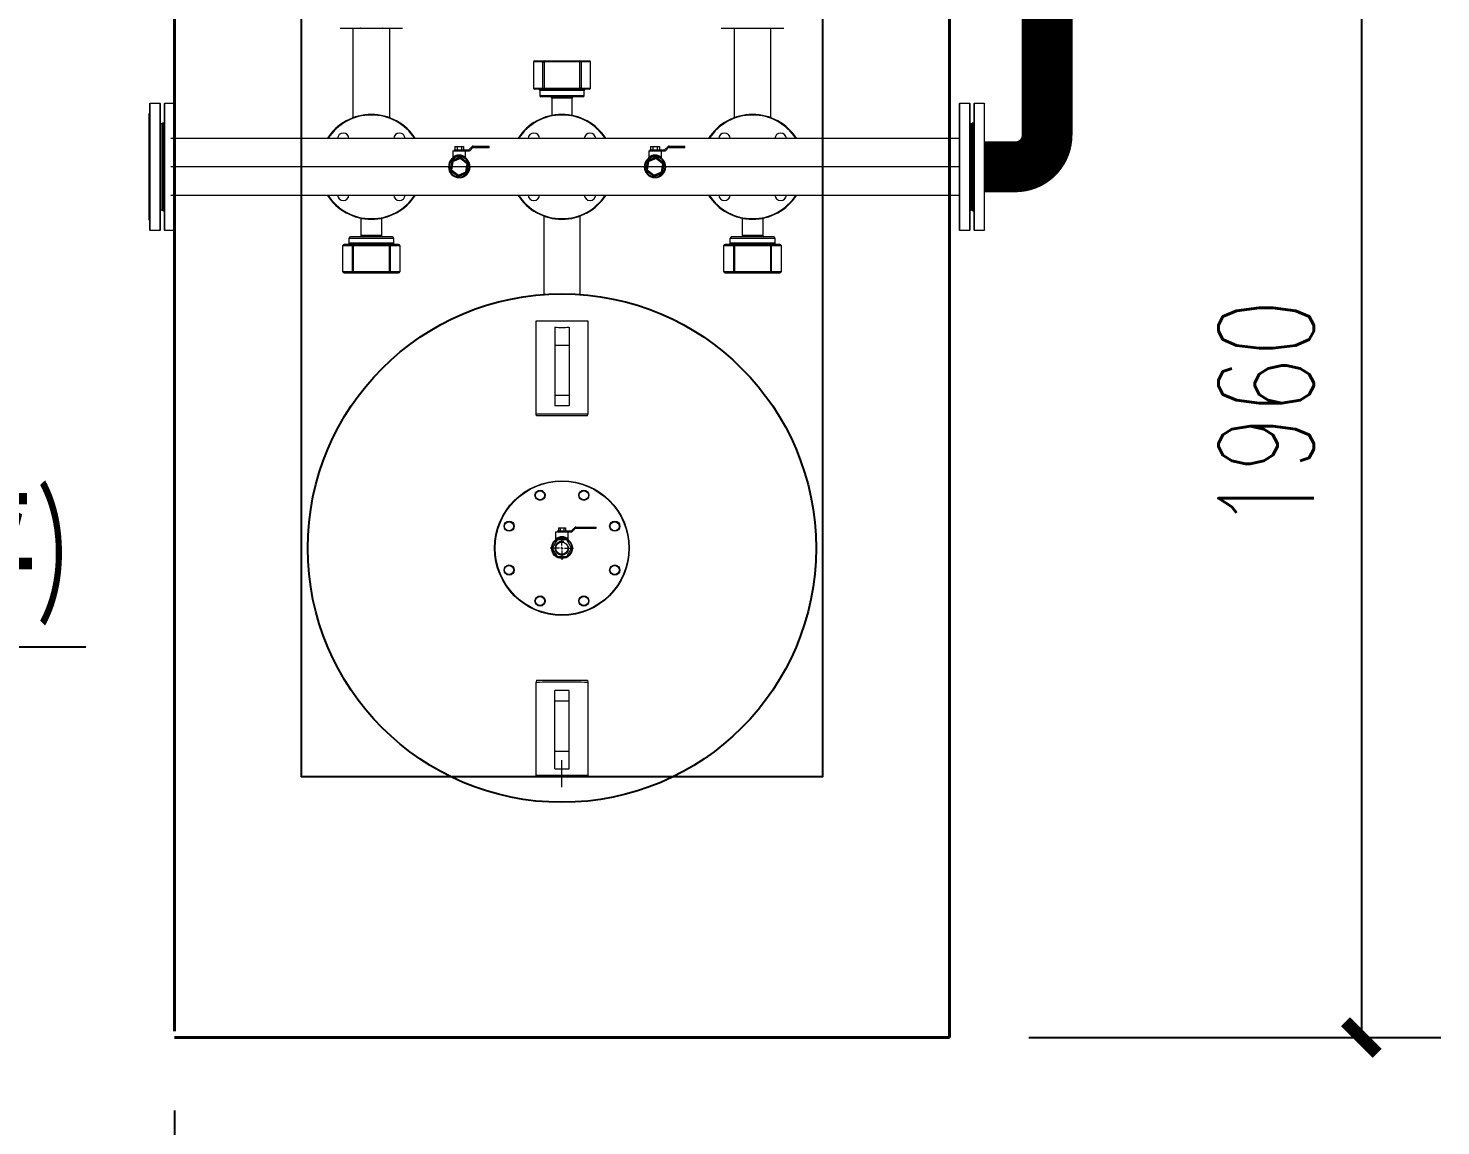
# Model space of a CAD drawing. Extents: x 84552 to 1115094, y -331058 to 102248.
# Drawn here: x 188205 to 190428, y 68020 to 69747 of the extents above; entities that cross this region are included whole.
import ezdxf

# ---------------------------------------------------------------- set-up
doc = ezdxf.new("R2010")
doc.units = 0
doc.header["$LTSCALE"] = 1000
doc.header["$MEASUREMENT"] = 0
doc.linetypes.add('AM_ISO08W050', pattern=[18, 12, -1.5, 3, -1.5])
doc.linetypes.add('HIDDEN', pattern=[0.375, 0.25, -0.125])
doc.layers.add('AM_7', color=4, linetype='AM_ISO08W050', lineweight=18)
for name, color, linetype in [('泡沫灭火系统', 7, 'FENCELINE1'), ('测绘处中心区路网', 7, 'Continuous'), ('消防喷淋', 1, 'Continuous')]:
    doc.layers.add(name, color=color, linetype=linetype)
doc.styles.add('_TCH_DIM_T3', font='SIMPLEX', dxfattribs={"width": 0.705882, "bigfont": 'GBCBIG'})
doc.styles.add('AHD', font='sceie.shx', dxfattribs={"width": 0.7, "bigfont": 'sceic.shx'})
doc.linetypes.add('FENCELINE1', pattern='A,0.25,-0.1,[133,ltypeshp.shx,S=0.1,R=0,X=-0.1,Y=0],-0.1,1', length=1.45)
doc.dimstyles.new('副本 _TWT_ARCH&&100', dxfattribs={"dimtxt": 150, "dimasz": 50, "dimexe": 125, "dimexo": 125, "dimgap": 75, "dimtad": 1, "dimdec": 0, "dimzin": 0, "dimdsep": 46, "dimtxsty": '_TCH_DIM_T3', "dimblk": 'ARCHTICK', "dimcen": 0.09, "dimclrd": 3, "dimclre": 3, "dimclrt": 3, "dimazin": 2, "dimtfac": 1, "dimtdec": 0, "dimtix": 1, "dimtmove": 2, "dimatfit": 3, "dimfxl": 0, "dimtolj": 1, "dimtzin": 0, "dimlwd": -1, "dimarcsym": 0})

# ---------------------------------------------------------------- blocks, each defined once
blk = doc.blocks.new('SW_CENTERMARKSYMBOL_1')
at = {"color": 0, "linetype": 'Continuous', "lineweight": 0}
for p, q in [((-5, 0), (-23, 0)), ((0, 0), (-2.5, 0)), ((0, 5), (0, 23)), ((0, 0), (0, 2.5)), ((0, 0), (0, -2.5)), ((0, 0), (2.5, 0)), ((5, 0), (23, 0)), ((0, -5), (0, -23))]:
    blk.add_line(p, q, dxfattribs=at)
blk = doc.blocks.new('_ArchTick')
at = {"color": 0, "linetype": 'ByBlock', "const_width": 0.4}
blk.add_lwpolyline([(-0.5, -0.5), (0.5, 0.5)], dxfattribs=at)
blk = doc.blocks.new('*D1348')
at = {"color": 3, "lineweight": -2}
blk.add_line((188435.3, 68044), (188435.3, 66194.4), dxfattribs=at)
at = {"color": 3}
blk.add_line((186935.3, 66319.4), (188435.3, 66319.4), dxfattribs=at)
at = {"layer": 'Defpoints', "color": 0}
for p in [(188435.3, 68169), (186935.3, 66319.4), (188435.3, 66319.4)]:
    blk.add_point(p, dxfattribs=at)
at = {"color": 3, "xscale": 50, "yscale": 50, "zscale": 50, "rotation": 180}
blk.add_blockref('_ArchTick', (186935.3, 66319.4), dxfattribs=at)
at = {"color": 3, "xscale": 50, "yscale": 50, "zscale": 50}
blk.add_blockref('_ArchTick', (188435.3, 66319.4), dxfattribs=at)
at = {"color": 3, "insert": (187685.3, 66469.4), "char_height": 150, "attachment_point": 5, "style": '_TCH_DIM_T3'}
blk.add_mtext('\\A1;1500', dxfattribs=at)
blk = doc.blocks.new('*D1655')
at = {"color": 3, "lineweight": -2}
for p, q in [((189780.3, 70119), (190428.5, 70119)), ((189780.3, 68159), (190428.5, 68159))]:
    blk.add_line(p, q, dxfattribs=at)
at = {"color": 3}
blk.add_line((190303.5, 70119), (190303.5, 68159), dxfattribs=at)
at = {"layer": 'Defpoints', "color": 0}
for p in [(189655.3, 70119), (189655.3, 68159), (190303.5, 68159)]:
    blk.add_point(p, dxfattribs=at)
at = {"color": 3, "xscale": 50, "yscale": 50, "zscale": 50}
for p, rotation in [((190303.5, 70119), 90), ((190303.5, 68159), 270)]:
    blk.add_blockref('_ArchTick', p, dxfattribs=dict(at, rotation=rotation))
at = {"color": 3, "insert": (190153.5, 69139), "char_height": 150, "attachment_point": 5, "rotation": 90, "style": '_TCH_DIM_T3'}
blk.add_mtext('\\A1;1960', dxfattribs=at)

msp = doc.modelspace()

# ---------------------------------------------------------------- linework, layer by layer
at = {"color": 40, "lineweight": 40}
for p, q in [((188435.3, 70119), (188435.3, 68169)), ((189655.3, 68159), (189655.3, 70119)), ((188435.3, 68159), (189655.3, 68159)), ((189655.3, 68159), (189424.3, 68159))]:
    msp.add_line(p, q, dxfattribs=at)
at = {"color": 7, "linetype": 'Continuous', "lineweight": 15}
for p, q in [((188696.1, 69747), (188794.5, 69747)), ((188716.8, 69606.4), (188716.8, 69747)), ((188773.8, 69747), (188773.8, 69606.4)), ((189296.1, 69747), (189394.5, 69747)), ((189316.8, 69606.4), (189316.8, 69747)), ((189373.8, 69747), (189373.8, 69606.4)), ((189000.3, 69693.9), (189000.3, 69652.9)), ((189002.3, 69695.9), (189017.3, 69695.9)), ((189015.3, 69652.9), (189015.3, 69693.9)), ((189015.3, 69693.9), (189017.3, 69693.9)), ((189017.3, 69695.9), (189017.3, 69693.9)), ((189017.3, 69695.9), (189073.3, 69695.9)), ((189017.3, 69693.9), (189017.3, 69652.9)), ((189073.3, 69693.9), (189017.3, 69693.9)), ((189073.3, 69693.9), (189073.3, 69695.9)), ((189073.3, 69695.9), (189088.3, 69695.9)), ((189073.3, 69652.9), (189073.3, 69693.9)), ((189075.3, 69693.9), (189073.3, 69693.9)), ((189075.3, 69693.9), (189075.3, 69652.9)), ((189090.3, 69652.9), (189090.3, 69693.9)), ((189000.3, 69665.4), (189000.3, 69652.9)), ((189017.3, 69650.9), (189002.3, 69650.9)), ((189010.3, 69648.9), (189010.3, 69640.9)), ((189045.3, 69638.9), (189012.3, 69638.9)), ((189015.3, 69652.9), (189017.3, 69652.9)), ((189017.3, 69650.9), (189017.3, 69652.9)), ((189017.3, 69652.9), (189073.3, 69652.9)), ((189073.3, 69650.9), (189017.3, 69650.9)), ((189029.3, 69636.9), (189029.3, 69609.9)), ((189078.3, 69638.9), (189045.3, 69638.9)), ((189061.3, 69609.9), (189061.3, 69636.9)), ((189073.3, 69650.9), (189073.3, 69652.9)), ((189075.3, 69652.9), (189073.3, 69652.9)), ((189088.3, 69650.9), (189073.3, 69650.9)), ((189080.3, 69640.9), (189080.3, 69648.9)), ((188396.3, 69627.9), (188397.3, 69628.9)), ((188396.3, 69627.9), (188396.3, 69528.9)), ((188397.3, 69628.9), (188412.3, 69628.9)), ((188397.3, 69528.9), (188397.3, 69628.9)), ((188412.3, 69628.9), (188413.3, 69627.9)), ((188412.3, 69628.9), (188412.3, 69428.9)), ((188413.3, 69429.9), (188413.3, 69627.9)), ((188419.3, 69627.9), (188420.3, 69628.9)), ((188419.3, 69627.9), (188419.3, 69429.9)), ((188420.3, 69628.9), (188435.3, 69628.9)), ((188420.3, 69428.9), (188420.3, 69628.9)), ((188435.3, 69628.9), (188436.3, 69627.9)), ((188435.3, 69628.9), (188435.3, 69428.9)), ((188436.3, 69429.9), (188436.3, 69627.9)), ((189670.6, 69627.9), (189671.6, 69628.9)), ((189670.6, 69627.9), (189670.6, 69528.9)), ((189671.6, 69628.9), (189686.6, 69628.9)), ((189671.6, 69528.9), (189671.6, 69628.9)), ((189686.6, 69628.9), (189687.6, 69627.9)), ((189686.6, 69628.9), (189686.6, 69428.9)), ((189687.6, 69429.9), (189687.6, 69627.9)), ((189693.6, 69627.9), (189694.6, 69628.9)), ((189693.6, 69627.9), (189693.6, 69429.9)), ((189694.6, 69628.9), (189709.6, 69628.9)), ((189694.6, 69428.9), (189694.6, 69628.9)), ((189709.6, 69628.9), (189710.6, 69627.9)), ((189709.6, 69628.9), (189709.6, 69428.9)), ((189710.6, 69429.9), (189710.6, 69627.9)), ((188413.3, 69596.9), (188415.3, 69596.9)), ((188415.3, 69596.9), (188416.3, 69595.9)), ((188415.3, 69596.9), (188415.3, 69528.9)), ((188416.3, 69596.9), (188417.3, 69597.9)), ((188416.3, 69596.9), (188416.3, 69460.9)), ((188417.3, 69597.9), (188418.3, 69597.9)), ((188417.3, 69459.9), (188417.3, 69597.9)), ((188418.3, 69597.9), (188419.3, 69598.9)), ((188418.3, 69597.9), (188418.3, 69459.9)), ((189687.6, 69596.9), (189689.6, 69596.9)), ((189689.6, 69596.9), (189690.6, 69595.9)), ((189689.6, 69596.9), (189689.6, 69528.9)), ((189690.6, 69596.9), (189691.6, 69597.9)), ((189690.6, 69596.9), (189690.6, 69460.9)), ((189691.6, 69597.9), (189692.6, 69597.9)), ((189691.6, 69459.9), (189691.6, 69597.9)), ((189692.6, 69597.9), (189693.6, 69598.9)), ((189692.6, 69597.9), (189692.6, 69459.9)), ((189670.6, 69573.4), (188429.5, 69573.4)), ((188873.7, 69553.9), (188873.7, 69543.7)), ((188873.7, 69553.9), (188892.6, 69553.9)), ((188875.7, 69555.9), (188875.7, 69553.9)), ((188875.7, 69555.9), (188890.3, 69555.9)), ((188876.8, 69560.9), (188876.8, 69555.9)), ((188876.8, 69560.9), (188880.2, 69560.9)), ((188878.7, 69540.9), (188885.8, 69543.8)), ((188880.2, 69560.9), (188880.2, 69555.9)), ((188880.2, 69560.9), (188887.2, 69560.9)), ((188885.8, 69543.8), (188889.5, 69540.9)), ((188887.2, 69560.9), (188887.2, 69555.9)), ((188887.2, 69560.9), (188890.6, 69560.9)), ((188890.3, 69555.9), (188890.3, 69553.9)), ((188890.3, 69555.9), (188898.5, 69555.9)), ((188890.6, 69560.9), (188890.6, 69555.9)), ((188892.6, 69553.9), (188898.5, 69553.9)), ((188893.7, 69543.7), (188893.7, 69553.9)), ((188899.3, 69556.2), (188903.6, 69560.6)), ((188900.7, 69554.8), (188905, 69559.2)), ((188905.7, 69561.5), (188926.3, 69561.5)), ((188905.7, 69559.5), (188926.3, 69559.5)), ((188926.3, 69561.5), (188926.3, 69559.5)), ((188926.3, 69561.5), (188930.8, 69561.5)), ((188926.3, 69559.5), (188930.8, 69559.5)), ((188930.8, 69559.5), (188930.8, 69561.5)), ((189181.8, 69553.9), (189181.8, 69543.7)), ((189181.8, 69553.9), (189200.7, 69553.9)), ((189183.8, 69555.9), (189183.8, 69553.9)), ((189183.8, 69555.9), (189198.4, 69555.9)), ((189184.9, 69560.9), (189184.9, 69555.9)), ((189184.9, 69560.9), (189188.3, 69560.9)), ((189186.8, 69540.9), (189193.9, 69543.8)), ((189188.3, 69560.9), (189188.3, 69555.9)), ((189188.3, 69560.9), (189195.3, 69560.9)), ((189193.9, 69543.8), (189197.6, 69540.9)), ((189195.3, 69560.9), (189195.3, 69555.9)), ((189195.3, 69560.9), (189198.7, 69560.9)), ((189198.4, 69555.9), (189198.4, 69553.9)), ((189198.4, 69555.9), (189206.7, 69555.9)), ((189198.7, 69560.9), (189198.7, 69555.9)), ((189200.7, 69553.9), (189206.7, 69553.9)), ((189201.8, 69543.7), (189201.8, 69553.9)), ((189207.4, 69556.2), (189211.7, 69560.6)), ((189208.8, 69554.8), (189213.2, 69559.2)), ((189213.9, 69561.5), (189234.4, 69561.5)), ((189213.9, 69559.5), (189234.4, 69559.5)), ((189234.4, 69561.5), (189234.4, 69559.5)), ((189234.4, 69561.5), (189238.9, 69561.5)), ((189234.4, 69559.5), (189238.9, 69559.5)), ((189238.9, 69559.5), (189238.9, 69561.5)), ((188396.3, 69528.9), (188396.3, 69429.9)), ((188397.3, 69428.9), (188397.3, 69528.9)), ((188415.3, 69528.9), (188415.3, 69460.9)), ((189670.6, 69528.9), (189670.6, 69429.9)), ((189671.6, 69428.9), (189671.6, 69528.9)), ((189689.6, 69528.9), (189689.6, 69460.9)), ((188881.6, 69514.1), (188877.9, 69516.9)), ((188888.7, 69516.9), (188881.6, 69514.1)), ((189189.7, 69514.1), (189186, 69516.9)), ((189196.8, 69516.9), (189189.7, 69514.1)), ((188429.5, 69484.4), (189670.6, 69484.4)), ((188415.3, 69460.9), (188413.3, 69460.9)), ((188416.3, 69461.9), (188415.3, 69460.9)), ((188417.3, 69459.9), (188416.3, 69460.9)), ((188418.3, 69459.9), (188417.3, 69459.9)), ((188419.3, 69458.9), (188418.3, 69459.9)), ((189689.6, 69460.9), (189687.6, 69460.9)), ((189690.6, 69461.9), (189689.6, 69460.9)), ((189691.6, 69459.9), (189690.6, 69460.9)), ((189692.6, 69459.9), (189691.6, 69459.9)), ((189693.6, 69458.9), (189692.6, 69459.9)), ((188729.3, 69420.9), (188729.3, 69448)), ((188761.3, 69448), (188761.3, 69420.9)), ((189016.8, 69451.5), (189016.8, 69327.9)), ((189073.8, 69327.9), (189073.8, 69451.5)), ((189329.3, 69420.9), (189329.3, 69448)), ((189361.3, 69448), (189361.3, 69420.9)), ((188397.3, 69428.9), (188396.3, 69429.9)), ((188412.3, 69428.9), (188397.3, 69428.9)), ((188413.3, 69429.9), (188412.3, 69428.9)), ((188420.3, 69428.9), (188419.3, 69429.9)), ((188435.3, 69428.9), (188420.3, 69428.9)), ((188436.3, 69429.9), (188435.3, 69428.9)), ((188710.3, 69408.9), (188710.3, 69416.9)), ((188745.3, 69418.9), (188712.3, 69418.9)), ((188778.3, 69418.9), (188745.3, 69418.9)), ((188780.3, 69416.9), (188780.3, 69408.9)), ((189310.3, 69408.9), (189310.3, 69416.9)), ((189345.3, 69418.9), (189312.3, 69418.9)), ((189378.3, 69418.9), (189345.3, 69418.9)), ((189380.3, 69416.9), (189380.3, 69408.9)), ((189671.6, 69428.9), (189670.6, 69429.9)), ((189686.6, 69428.9), (189671.6, 69428.9)), ((189687.6, 69429.9), (189686.6, 69428.9)), ((189694.6, 69428.9), (189693.6, 69429.9)), ((189709.6, 69428.9), (189694.6, 69428.9)), ((189710.6, 69429.9), (189709.6, 69428.9)), ((188700.3, 69363.9), (188700.3, 69404.9)), ((188717.3, 69406.9), (188702.3, 69406.9)), ((188715.3, 69404.9), (188717.3, 69404.9)), ((188715.3, 69404.9), (188715.3, 69363.9)), ((188773.3, 69406.9), (188717.3, 69406.9)), ((188717.3, 69406.9), (188717.3, 69404.9)), ((188717.3, 69404.9), (188773.3, 69404.9)), ((188717.3, 69363.9), (188717.3, 69404.9)), ((188773.3, 69406.9), (188773.3, 69404.9)), ((188788.3, 69406.9), (188773.3, 69406.9)), ((188775.3, 69404.9), (188773.3, 69404.9)), ((188773.3, 69404.9), (188773.3, 69363.9)), ((188775.3, 69363.9), (188775.3, 69404.9)), ((188790.3, 69404.9), (188790.3, 69363.9)), ((189300.3, 69363.9), (189300.3, 69404.9)), ((189317.3, 69406.9), (189302.3, 69406.9)), ((189315.3, 69404.9), (189317.3, 69404.9)), ((189315.3, 69404.9), (189315.3, 69363.9)), ((189373.3, 69406.9), (189317.3, 69406.9)), ((189317.3, 69406.9), (189317.3, 69404.9)), ((189317.3, 69404.9), (189373.3, 69404.9)), ((189317.3, 69363.9), (189317.3, 69404.9)), ((189373.3, 69406.9), (189373.3, 69404.9)), ((189388.3, 69406.9), (189373.3, 69406.9)), ((189375.3, 69404.9), (189373.3, 69404.9)), ((189373.3, 69404.9), (189373.3, 69363.9)), ((189375.3, 69363.9), (189375.3, 69404.9)), ((189390.3, 69404.9), (189390.3, 69363.9)), ((188700.3, 69363.9), (188700.3, 69376.4)), ((189300.3, 69363.9), (189300.3, 69376.4)), ((188702.3, 69361.9), (188717.3, 69361.9)), ((188715.3, 69363.9), (188717.3, 69363.9)), ((188773.3, 69363.9), (188717.3, 69363.9)), ((188717.3, 69361.9), (188717.3, 69363.9)), ((188717.3, 69361.9), (188773.3, 69361.9)), ((188775.3, 69363.9), (188773.3, 69363.9)), ((188773.3, 69363.9), (188773.3, 69361.9)), ((188773.3, 69361.9), (188788.3, 69361.9)), ((189302.3, 69361.9), (189317.3, 69361.9)), ((189315.3, 69363.9), (189317.3, 69363.9)), ((189373.3, 69363.9), (189317.3, 69363.9)), ((189317.3, 69361.9), (189317.3, 69363.9)), ((189317.3, 69361.9), (189373.3, 69361.9)), ((189375.3, 69363.9), (189373.3, 69363.9)), ((189373.3, 69363.9), (189373.3, 69361.9)), ((189373.3, 69361.9), (189388.3, 69361.9)), ((189034.1, 69276.4), (189034.1, 69248.5)), ((189056.5, 69276.4), (189056.5, 69248.5)), ((189034.1, 69248.5), (189056.5, 69248.5)), ((189034.1, 69248.5), (189034.1, 69169.4)), ((189056.5, 69248.5), (189056.5, 69169.4)), ((189034.1, 69169.4), (189056.5, 69169.4)), ((189034.1, 69169.4), (189034.1, 69153)), ((189056.5, 69169.4), (189056.5, 69153)), ((189056.5, 69153), (189034.1, 69153)), ((189005.3, 69137), (189004.8, 69139.6)), ((189085.3, 69137), (189085.8, 69139.6)), ((189037.7, 68942.2), (189030, 68929)), ((189035.3, 68954.6), (189035.3, 68942.7)), ((189035.3, 68954.6), (189054.5, 68954.6)), ((189052.9, 68942.2), (189037.7, 68942.2)), ((189038.1, 68956.2), (189038.1, 68954.6)), ((189038.1, 68956.2), (189051.3, 68956.2)), ((189039.7, 68961), (189039.7, 68956.2)), ((189039.7, 68961), (189042.5, 68961)), ((189042.5, 68961), (189042.5, 68956.2)), ((189042.5, 68961), (189048.1, 68961)), ((189048.1, 68961), (189048.1, 68956.2)), ((189048.1, 68961), (189050.8, 68961)), ((189050.8, 68961), (189050.8, 68956.2)), ((189051.3, 68956.2), (189051.3, 68954.6)), ((189051.3, 68956.2), (189059.9, 68956.2)), ((189060.5, 68929), (189052.9, 68942.2)), ((189054.5, 68954.6), (189059.9, 68954.6)), ((189055.3, 68942.7), (189055.3, 68954.6)), ((189060.5, 68956.4), (189065.5, 68961.5)), ((189061.6, 68955.3), (189066.7, 68960.3)), ((189067.2, 68962.2), (189094.9, 68962.2)), ((189067.2, 68960.6), (189094.9, 68960.6)), ((189094.9, 68962.2), (189094.9, 68960.6)), ((189094.9, 68962.2), (189098.9, 68962.2)), ((189094.9, 68960.6), (189098.9, 68960.6)), ((189098.9, 68960.6), (189098.9, 68962.2)), ((189030, 68929), (189037.7, 68915.8)), ((189052.9, 68915.8), (189060.5, 68929)), ((189037.7, 68915.8), (189052.9, 68915.8)), ((189005.3, 68721), (189004.8, 68718.3)), ((189085.3, 68721), (189085.8, 68718.3)), ((189056.5, 68705), (189034.1, 68705)), ((189034.1, 68688.5), (189034.1, 68705)), ((189056.5, 68688.5), (189056.5, 68705)), ((189034.1, 68609.4), (189034.1, 68688.5)), ((189034.1, 68688.5), (189056.5, 68688.5)), ((189056.5, 68609.4), (189056.5, 68688.5)), ((189034.1, 68609.4), (189056.5, 68609.4)), ((189034.1, 68581.6), (189034.1, 68609.4)), ((189056.5, 68581.6), (189056.5, 68609.4))]:
    msp.add_line(p, q, dxfattribs=at)
at = {"color": 8, "linetype": 'Continuous', "lineweight": 15}
for p, q in [((188762.4, 69746.7), (188728.2, 69746.7)), ((189362.4, 69746.7), (189328.2, 69746.7)), ((189015.3, 69693.9), (189000.3, 69693.9)), ((189090.3, 69693.9), (189075.3, 69693.9)), ((189000.3, 69652.9), (189015.3, 69652.9)), ((189045.3, 69648.9), (189010.3, 69648.9)), ((189010.3, 69640.9), (189045.3, 69640.9)), ((189045.3, 69636.9), (189029.3, 69636.9)), ((189080.3, 69648.9), (189045.3, 69648.9)), ((189045.3, 69640.9), (189080.3, 69640.9)), ((189061.3, 69636.9), (189045.3, 69636.9)), ((189075.3, 69652.9), (189090.3, 69652.9)), ((188885.7, 69542.7), (188881.4, 69540.9)), ((188887.8, 69540.9), (188885.7, 69542.7)), ((189193.8, 69542.7), (189189.5, 69540.9)), ((189196, 69540.9), (189193.8, 69542.7)), ((188879.5, 69516.9), (188881.7, 69515.2)), ((188881.7, 69515.2), (188886, 69516.9)), ((189187.7, 69516.9), (189189.8, 69515.2)), ((189189.8, 69515.2), (189194.1, 69516.9)), ((188710.3, 69416.9), (188745.3, 69416.9)), ((188745.3, 69408.9), (188710.3, 69408.9)), ((188745.3, 69420.9), (188729.3, 69420.9)), ((188761.3, 69420.9), (188745.3, 69420.9)), ((188745.3, 69416.9), (188780.3, 69416.9)), ((188780.3, 69408.9), (188745.3, 69408.9)), ((189310.3, 69416.9), (189345.3, 69416.9)), ((189345.3, 69408.9), (189310.3, 69408.9)), ((189345.3, 69420.9), (189329.3, 69420.9)), ((189361.3, 69420.9), (189345.3, 69420.9)), ((189345.3, 69416.9), (189380.3, 69416.9)), ((189380.3, 69408.9), (189345.3, 69408.9)), ((188700.3, 69404.9), (188715.3, 69404.9)), ((188775.3, 69404.9), (188790.3, 69404.9)), ((189300.3, 69404.9), (189315.3, 69404.9)), ((189375.3, 69404.9), (189390.3, 69404.9)), ((188715.3, 69363.9), (188700.3, 69363.9)), ((188790.3, 69363.9), (188775.3, 69363.9)), ((189315.3, 69363.9), (189300.3, 69363.9)), ((189390.3, 69363.9), (189375.3, 69363.9))]:
    msp.add_line(p, q, dxfattribs=at)
at = {"lineweight": -3}
msp.add_line((188396.3, 69445), (188396.3, 69613), dxfattribs=at)
at = {"color": 0}
msp.add_line((187150.3, 68773.6), (188296.1, 68773.6), dxfattribs=at)
for points in [[(188881.6, 69514.1), (188895.5, 69519.7), (188897.6, 69534.5), (188885.8, 69543.8), (188871.9, 69538.2), (188869.8, 69523.4)], [(188881.7, 69515.2), (188894.6, 69520.4), (188896.6, 69534.1), (188885.7, 69542.7), (188872.8, 69537.5), (188870.8, 69523.8)], [(189189.7, 69514.1), (189203.6, 69519.7), (189205.7, 69534.5), (189193.9, 69543.8), (189180, 69538.2), (189177.9, 69523.4)], [(189189.8, 69515.2), (189202.7, 69520.4), (189204.7, 69534.1), (189193.8, 69542.7), (189180.9, 69537.5), (189178.9, 69523.8)]]:
    msp.add_lwpolyline(points, close=True)
at = {"color": 7, "linetype": 'Continuous', "lineweight": 15, "flags": 128}
for points in [[(188885.7, 69542.7), (188885.7, 69542.9), (188885.7, 69543.1), (188885.7, 69543.3), (188885.8, 69543.5), (188885.8, 69543.6), (188885.8, 69543.7), (188885.8, 69543.8), (188885.8, 69543.8)], [(189193.8, 69542.7), (189193.8, 69542.9), (189193.8, 69543.1), (189193.9, 69543.3), (189193.9, 69543.5), (189193.9, 69543.6), (189193.9, 69543.7), (189193.9, 69543.8), (189193.9, 69543.8)], [(188881.6, 69514.1), (188881.6, 69514.1), (188881.6, 69514.2), (188881.6, 69514.2), (188881.6, 69514.4), (188881.6, 69514.5), (188881.6, 69514.7), (188881.7, 69514.8), (188881.7, 69515), (188881.7, 69515.2)], [(189189.7, 69514.1), (189189.7, 69514.1), (189189.7, 69514.2), (189189.7, 69514.2), (189189.7, 69514.4), (189189.7, 69514.5), (189189.8, 69514.7), (189189.8, 69514.8), (189189.8, 69515), (189189.8, 69515.2)]]:
    msp.add_lwpolyline(points, dxfattribs=at)
at = {"color": 7, "linetype": 'Continuous', "lineweight": 15}
for centre, radius in [((189045.3, 68929), 106), ((189045.3, 68929), 105.2), ((189010.8, 69012.1), 8), ((189010.8, 69012.1), 7.2), ((189079.7, 69012.1), 8), ((189079.7, 69012.1), 7.2), ((188962.1, 68963.4), 8), ((188962.1, 68963.4), 7.2), ((189128.4, 68963.4), 8), ((189128.4, 68963.4), 7.2), ((189045.3, 68929), 16.4), ((189045.3, 68929), 15.6), ((189045.3, 68929), 9.6), ((188962.1, 68894.5), 8), ((188962.1, 68894.5), 7.2), ((189128.4, 68894.5), 8), ((189128.4, 68894.5), 7.2), ((189010.8, 68845.8), 8), ((189010.8, 68845.8), 7.2), ((189079.7, 68845.8), 8), ((189079.7, 68845.8), 7.2)]:
    msp.add_circle(centre, radius, dxfattribs=at)
for centre, radius, start, end in [((188727.9, 69746.7), 0.3, 0, 90), ((188762.7, 69746.7), 0.3, 90, 180), ((189327.9, 69746.7), 0.3, 0, 90), ((189362.7, 69746.7), 0.3, 90, 180), ((189002.3, 69693.9), 2, 90, 180), ((189017.3, 69693.9), 2, 90, 180), ((189073.3, 69693.9), 2, 0, 90), ((189088.3, 69693.9), 2, 0, 90), ((189002.3, 69652.9), 2, 180, 270), ((189008.3, 69648.9), 2, 0, 90), ((189012.3, 69640.9), 2, 180, 270), ((189017.3, 69652.9), 2, 180, 270), ((189027.3, 69636.9), 2, 0, 90), ((189063.3, 69636.9), 2, 90, 180), ((189073.3, 69652.9), 2, 270, 0), ((189078.3, 69640.9), 2, 270, 0), ((189082.3, 69648.9), 2, 90, 180), ((189088.3, 69652.9), 2, 270, 0), ((188745.3, 69528.9), 82.5, 32.6424, 147.3576), ((188745.3, 69528.9), 81.5, 33.0939, 146.9061), ((189045.3, 69528.9), 82.5, 32.6424, 147.3576), ((189045.3, 69528.9), 81.5, 33.0939, 146.9061), ((189345.3, 69528.9), 82.5, 32.6424, 147.3576), ((189345.3, 69528.9), 81.5, 33.0939, 146.9061), ((188701.1, 69573.1), 9, 1.9473, 178.4985), ((188789.5, 69573.1), 9, 90, 178.0527), ((188789.5, 69573.1), 9, 1.9473, 90), ((189001.1, 69573.1), 9, 90, 178.0527), ((189001.1, 69573.1), 9, 1.9473, 90), ((189089.5, 69573.1), 9, 2.5916, 178.0527), ((189301.1, 69573.1), 9, 1.9473, 178.4985), ((189389.5, 69573.1), 9, 90, 178.0527), ((189389.5, 69573.1), 9, 1.9473, 90), ((188883.7, 69528.9), 17, 90, 180), ((188883.7, 69528.9), 17, 360, 90), ((188898.5, 69556.9), 1, 270, 315), ((188898.5, 69556.9), 3, 270, 315), ((188905.7, 69558.5), 3, 90, 135), ((188905.7, 69558.5), 1, 90, 135), ((189191.8, 69528.9), 17, 90, 180), ((189191.8, 69528.9), 17, 360, 90), ((189206.7, 69556.9), 1, 270, 315), ((189206.7, 69556.9), 3, 270, 315), ((189213.9, 69558.5), 3, 90, 135), ((189213.9, 69558.5), 1, 90, 135), ((188883.7, 69528.9), 17, 180, 360), ((189191.8, 69528.9), 17, 180, 360), ((188745.3, 69528.9), 82.5, 212.6424, 327.3576), ((188745.3, 69528.9), 81.5, 213.0939, 326.9061), ((188701.1, 69484.8), 9, 181.9473, 270), ((188701.1, 69484.8), 9, 270, 358.0527), ((188789.5, 69484.8), 9, 181.9473, 357.4084), ((189045.3, 69528.9), 82.5, 212.6424, 327.3576), ((189045.3, 69528.9), 81.5, 213.0939, 326.9061), ((189001.1, 69484.8), 9, 181.5015, 358.0527), ((189089.5, 69484.8), 9, 181.9473, 270), ((189089.5, 69484.8), 9, 270, 358.0527), ((189345.3, 69528.9), 82.5, 212.6424, 327.3576), ((189345.3, 69528.9), 81.5, 213.0939, 326.9061), ((189301.1, 69484.8), 9, 181.9473, 270), ((189301.1, 69484.8), 9, 270, 358.0527), ((189389.5, 69484.8), 9, 181.9473, 357.4084), ((188708.3, 69408.9), 2, 270, 0), ((188712.3, 69416.9), 2, 90, 180), ((188727.3, 69420.9), 2, 270, 0), ((188763.3, 69420.9), 2, 180, 270), ((188778.3, 69416.9), 2, 0, 90), ((188782.3, 69408.9), 2, 180, 270), ((189308.3, 69408.9), 2, 270, 0), ((189312.3, 69416.9), 2, 90, 180), ((189327.3, 69420.9), 2, 270, 0), ((189363.3, 69420.9), 2, 180, 270), ((189378.3, 69416.9), 2, 0, 90), ((189382.3, 69408.9), 2, 180, 270), ((188702.3, 69404.9), 2, 90, 180), ((188717.3, 69404.9), 2, 90, 180), ((188773.3, 69404.9), 2, 0, 90), ((188788.3, 69404.9), 2, 0, 90), ((189302.3, 69404.9), 2, 90, 180), ((189317.3, 69404.9), 2, 90, 180), ((189373.3, 69404.9), 2, 0, 90), ((189388.3, 69404.9), 2, 0, 90), ((188702.3, 69363.9), 2, 180, 270), ((188717.3, 69363.9), 2, 180, 270), ((188773.3, 69363.9), 2, 270, 0), ((188788.3, 69363.9), 2, 270, 0), ((189302.3, 69363.9), 2, 180, 270), ((189317.3, 69363.9), 2, 180, 270), ((189373.3, 69363.9), 2, 270, 0), ((189388.3, 69363.9), 2, 270, 0), ((189059.9, 68957), 0.8, 270, 315), ((189059.9, 68957), 2.4, 270, 315), ((189067.2, 68959.8), 2.4, 90, 135), ((189067.2, 68959.8), 0.8, 90, 135)]:
    msp.add_arc(centre, radius, start, end, dxfattribs=at)
at = {"color": 8, "linetype": 'Continuous', "lineweight": 15}
for centre, radius, start, end in [((188883.7, 69528.9), 16, 90, 180), ((188883.7, 69528.9), 16, 360, 90), ((189191.8, 69528.9), 16, 90, 180), ((189191.8, 69528.9), 16, 360, 90), ((188883.7, 69528.9), 16, 180, 360), ((189191.8, 69528.9), 16, 180, 360), ((189045.3, 68932.9), 14.1, 44.6387, 135.3369)]:
    msp.add_arc(centre, radius, start, end, dxfattribs=at)
at = {"color": 7, "linetype": 'HIDDEN', "lineweight": 0}
msp.add_arc((189045.3, 68929), 10.6, 75, 15, dxfattribs=at)
at = {"color": 7, "linetype": 'Continuous', "lineweight": 0}
msp.add_arc((189045.3, 68929), 10.6, 75, 15, dxfattribs=at)
at = {"color": 7, "linetype": 'Continuous', "lineweight": 15}
for points, knots in [([(188873.7, 69543.7), (188873.7, 69543.5), (188873.7, 69543.2), (188873.5, 69542.9), (188873.4, 69542.6), (188873.2, 69542.4), (188873.1, 69542.3), (188873, 69542.2), (188873, 69542.2), (188873, 69542.2), (188873, 69542.2), (188873, 69542.2), (188873, 69542.2)], [0, 0, 0, 0, 0.224802, 0.448722, 0.631972, 0.772211, 0.866135, 0.898599, 0.916539, 0.932196, 0.954952, 1, 1, 1, 1]), ([(188873, 69542.1), (188873, 69542.1), (188873, 69542.1), (188873.1, 69542.2), (188873.6, 69542.7), (188874.4, 69543.2), (188874.9, 69543.5)], [0, 0, 0, 0, 0.0299, 0.307354, 0.585035, 1, 1, 1, 1]), ([(188893, 69543.1), (188893.4, 69542.9), (188894.2, 69542.4), (188894.5, 69542.1), (188894.4, 69542.1), (188894.4, 69542.1)], [0, 0, 0, 0, 0.402294, 0.988111, 1, 1, 1, 1]), ([(188894.2, 69542.4), (188894.1, 69542.6), (188893.8, 69542.9), (188893.7, 69543.4), (188893.7, 69543.6), (188893.7, 69543.7)], [0, 0, 0, 0, 0.45569, 0.867109, 1, 1, 1, 1]), ([(189181.8, 69543.7), (189181.8, 69543.5), (189181.8, 69543.2), (189181.6, 69542.9), (189181.5, 69542.6), (189181.3, 69542.4), (189181.2, 69542.3), (189181.1, 69542.2), (189181.1, 69542.2), (189181.1, 69542.2), (189181.1, 69542.2), (189181.1, 69542.2), (189181.1, 69542.2)], [0, 0, 0, 0, 0.224802, 0.448722, 0.631972, 0.772211, 0.866135, 0.898599, 0.916539, 0.932196, 0.954952, 1, 1, 1, 1]), ([(189181.1, 69542.1), (189181.1, 69542.1), (189181.1, 69542.1), (189181.2, 69542.2), (189181.7, 69542.7), (189182.5, 69543.2), (189183, 69543.5)], [0, 0, 0, 0, 0.0299, 0.307354, 0.585035, 1, 1, 1, 1]), ([(189201.1, 69543.1), (189201.5, 69542.9), (189202.3, 69542.4), (189202.6, 69542.1), (189202.5, 69542.1), (189202.5, 69542.1)], [0, 0, 0, 0, 0.402294, 0.988111, 1, 1, 1, 1]), ([(189202.3, 69542.4), (189202.2, 69542.6), (189201.9, 69542.9), (189201.8, 69543.4), (189201.8, 69543.6), (189201.8, 69543.7)], [0, 0, 0, 0, 0.45569, 0.867109, 1, 1, 1, 1]), ([(189004.8, 69139.6), (189004.8, 69142.8), (189004.8, 69149.3), (189004.8, 69159.2), (189004.8, 69169.4), (189004.8, 69179.4), (189004.7, 69189.2), (189004.7, 69198.7), (189004.7, 69208.3), (189004.7, 69218.1), (189004.7, 69228.1), (189004.7, 69238.3), (189004.7, 69248.4), (189004.7, 69258.4), (189004.7, 69268.2), (189004.6, 69277.7), (189004.6, 69283.8), (189004.6, 69286.8)], [0, 0, 0, 0, 0.058753, 0.11983, 0.18311, 0.248458, 0.307794, 0.368889, 0.431619, 0.495851, 0.563698, 0.63323, 0.704271, 0.776638, 0.850159, 0.924663, 1, 1, 1, 1]), ([(189004.6, 69286.8), (189010, 69286.8), (189020.8, 69286.8), (189037.1, 69286.8), (189053.4, 69286.8), (189069.7, 69286.8), (189080.5, 69286.8), (189085.9, 69286.8)], [0, 0, 0, 0, 0.200191, 0.400096, 0.599904, 0.799809, 1, 1, 1, 1]), ([(189034.1, 69276.4), (189037.8, 69276.4), (189045.3, 69276.3), (189052.7, 69276.4), (189056.5, 69276.4)], [0, 0, 0, 0, 0.4996819, 1, 1, 1, 1]), ([(189085.9, 69286.8), (189085.9, 69283.3), (189085.9, 69276.3), (189085.9, 69265.1), (189085.9, 69253.6), (189085.9, 69242), (189085.9, 69230.2), (189085.8, 69218), (189085.8, 69205.5), (189085.8, 69192.6), (189085.8, 69179.4), (189085.8, 69166.1), (189085.8, 69152.7), (189085.8, 69143.9), (189085.8, 69139.6)], [0, 0, 0, 0, 0.087295, 0.173437, 0.258183, 0.341266, 0.422409, 0.50133, 0.587489, 0.670853, 0.751108, 0.837943, 0.921009, 1, 1, 1, 1]), ([(189085.8, 69139.6), (189079, 69139.6), (189065.5, 69139.6), (189045.3, 69139.6), (189025, 69139.6), (189011.5, 69139.6), (189004.8, 69139.6)], [0, 0, 0, 0, 0.250149, 0.5, 0.749851, 1, 1, 1, 1]), ([(189085.3, 69137), (189078.6, 69137), (189065.3, 69137), (189045.3, 69137), (189025.3, 69137), (189012, 69137), (189005.3, 69137)], [0, 0, 0, 0, 0.2501382, 0.4999997, 0.7498618, 1, 1, 1, 1]), ([(189034.7, 68941.5), (189034.7, 68941.5), (189034.7, 68941.5), (189034.8, 68941.6), (189035, 68941.7), (189035.3, 68941.9), (189035.5, 68942.2), (189035.8, 68942.4), (189035.9, 68942.4)], [0, 0, 0, 0, 0.1547587, 0.310674, 0.4700636, 0.6305655, 0.9343439, 1, 1, 1, 1]), ([(189035.3, 68942.7), (189035.3, 68942.7), (189035.3, 68942.5), (189035.2, 68942.3), (189035.2, 68942.1), (189035.1, 68941.9), (189035, 68941.8), (189034.9, 68941.7), (189034.8, 68941.6), (189034.8, 68941.6), (189034.8, 68941.6), (189034.8, 68941.6), (189034.8, 68941.6)], [0, 0, 0, 0, 0.136552, 0.312121, 0.472873, 0.617188, 0.742516, 0.844585, 0.914902, 0.95678, 0.986012, 1, 1, 1, 1]), ([(189055.8, 68941.6), (189055.8, 68941.6), (189055.8, 68941.6), (189055.7, 68941.6), (189055.6, 68941.7), (189055.5, 68941.9), (189055.4, 68942.2), (189055.3, 68942.4), (189055.3, 68942.6), (189055.3, 68942.7), (189055.3, 68942.7)], [0, 0, 0, 0, 0.034292, 0.076155, 0.184322, 0.382813, 0.548027, 0.78514, 0.990861, 1, 1, 1, 1]), ([(189055.8, 68941.6), (189055.8, 68941.6), (189055.8, 68941.5), (189055.8, 68941.5), (189055.8, 68941.5)], [0, 0, 0, 0, 0.541476, 1, 1, 1, 1]), ([(189005.3, 68721), (189012, 68721), (189025.3, 68721), (189045.3, 68721), (189065.3, 68721), (189078.6, 68721), (189085.3, 68721)], [0, 0, 0, 0, 0.250138, 0.5, 0.749862, 1, 1, 1, 1]), ([(189004.6, 68571.1), (189004.6, 68574.6), (189004.6, 68581.6), (189004.7, 68592.8), (189004.7, 68604.3), (189004.7, 68616), (189004.7, 68627.7), (189004.7, 68639.9), (189004.7, 68652.5), (189004.7, 68665.3), (189004.8, 68678.5), (189004.8, 68691.8), (189004.8, 68705.2), (189004.8, 68714), (189004.8, 68718.3)], [0, 0, 0, 0, 0.087295, 0.173437, 0.258183, 0.341266, 0.422409, 0.50133, 0.587489, 0.670853, 0.751108, 0.837943, 0.921009, 1, 1, 1, 1]), ([(189004.8, 68718.3), (189011.5, 68718.3), (189025, 68718.4), (189045.3, 68718.4), (189065.5, 68718.4), (189079, 68718.3), (189085.8, 68718.3)], [0, 0, 0, 0, 0.250149, 0.5, 0.749851, 1, 1, 1, 1]), ([(189085.8, 68718.3), (189085.8, 68715.1), (189085.8, 68708.6), (189085.8, 68698.7), (189085.8, 68688.5), (189085.8, 68678.5), (189085.8, 68668.8), (189085.8, 68659.3), (189085.8, 68649.6), (189085.8, 68639.8), (189085.9, 68629.8), (189085.9, 68619.6), (189085.9, 68609.5), (189085.9, 68599.6), (189085.9, 68589.7), (189085.9, 68580.2), (189085.9, 68574.2), (189085.9, 68571.1)], [0, 0, 0, 0, 0.0587531, 0.11983, 0.1831099, 0.248458, 0.307794, 0.3688892, 0.431619, 0.4958515, 0.5636978, 0.6332303, 0.7042708, 0.7766384, 0.8501586, 0.9246629, 1, 1, 1, 1]), ([(189085.9, 68571.1), (189080.5, 68571.1), (189069.7, 68571.2), (189053.4, 68571.2), (189037.1, 68571.2), (189020.8, 68571.2), (189010, 68571.1), (189004.6, 68571.1)], [0, 0, 0, 0, 0.200191, 0.400096, 0.599904, 0.799809, 1, 1, 1, 1]), ([(189034.1, 68581.6), (189037.8, 68581.6), (189045.3, 68581.6), (189052.7, 68581.6), (189056.5, 68581.6)], [0, 0, 0, 0, 0.4996819, 1, 1, 1, 1])]:
    msp.add_open_spline(points, degree=3, knots=knots, dxfattribs=at)
at = {"color": 8, "linetype": 'Continuous', "lineweight": 15}
for points in [[(188873.7, 69543.7), (188873.8, 69543.7), (188873.9, 69543.9), (188875, 69544.9), (188876.5, 69545.9), (188878.2, 69546.8), (188880.1, 69547.5), (188881.9, 69547.9), (188884, 69548), (188886.3, 69547.8), (188889, 69547), (188890.9, 69545.9), (188892.2, 69545), (188893.1, 69544.2), (188893.6, 69543.7), (188893.7, 69543.7), (188893.7, 69543.7)], [(189181.8, 69543.7), (189181.9, 69543.7), (189182, 69543.9), (189183.1, 69544.9), (189184.6, 69545.9), (189186.3, 69546.8), (189188.2, 69547.5), (189190, 69547.9), (189192.1, 69548), (189194.4, 69547.8), (189197.1, 69547), (189199, 69545.9), (189200.3, 69545), (189201.3, 69544.2), (189201.8, 69543.7), (189201.8, 69543.7), (189201.8, 69543.7)]]:
    msp.add_open_spline(points, degree=3, knots=[0, 0, 0, 0, 0.07786, 0.161298, 0.262124, 0.319676, 0.379082, 0.464895, 0.486931, 0.578037, 0.666965, 0.766427, 0.822819, 0.88078, 0.967706, 1, 1, 1, 1], dxfattribs=at)
at = {"layer": 'AM_7', "ltscale": 10}
msp.add_line((189670.6, 69528.9), (188429.5, 69528.9), dxfattribs=at)
at = {"layer": 'AM_7'}
msp.add_line((189045.3, 68553), (189045.3, 68595.2), dxfattribs=at)
at = {"layer": '泡沫灭火系统', "linetype": 'ByBlock'}
msp.add_lwpolyline([(188635.3, 69919), (189455.3, 69919), (189455.3, 68569), (188635.3, 68569)], close=True, dxfattribs=at)
msp.add_circle((189045.3, 68929), 400, dxfattribs=at)
at = {"layer": '消防喷淋', "ltscale": 200, "const_width": 80, "flags": 128}
msp.add_lwpolyline([(189710.6, 69528.9), (189758.9, 69528.9, 0.414214), (189808.9, 69578.9), (189809, 69816.4)], format="xyb", dxfattribs=at)

# ---------------------------------------------------------------- block references
at = {"color": 7, "linetype": 'Continuous', "lineweight": 0, "xscale": 0.7999999998137355, "yscale": 0.8000000000465661, "zscale": 0.8, "rotation": 180}
msp.add_blockref('SW_CENTERMARKSYMBOL_1', (189045.3, 68929), dxfattribs=at)

# ---------------------------------------------------------------- texts
at = {"layer": '测绘处中心区路网', "color": 7, "lineweight": -3, "style": 'AHD', "width": 0.7}
msp.add_text('偏心异径管（顶平）', height=200, rotation=0, dxfattribs=at).set_placement((187153.8, 68811.1))

# ---------------------------------------------------------------- dimensions: what is measured, and where the dimension line sits
dim = msp.add_linear_dim(base=(190303.5, 68159), p1=(189655.3, 70119), p2=(189655.3, 68159), angle=90, dimstyle='副本 _TWT_ARCH&&100', override={"dimfxl": 100})
dim.commit()
dim.dimension.update_dxf_attribs({"geometry": '*D1655', "text_midpoint": (190153.5, 69139)})
dim = msp.add_linear_dim(base=(188435.3, 66319.4), p1=(186935.3, 66319.4), p2=(188435.3, 68169), dimstyle='副本 _TWT_ARCH&&100')
dim.commit()
dim.dimension.update_dxf_attribs({"geometry": '*D1348', "text_midpoint": (187685.3, 66469.4)})

doc.saveas('drawing.dxf')
